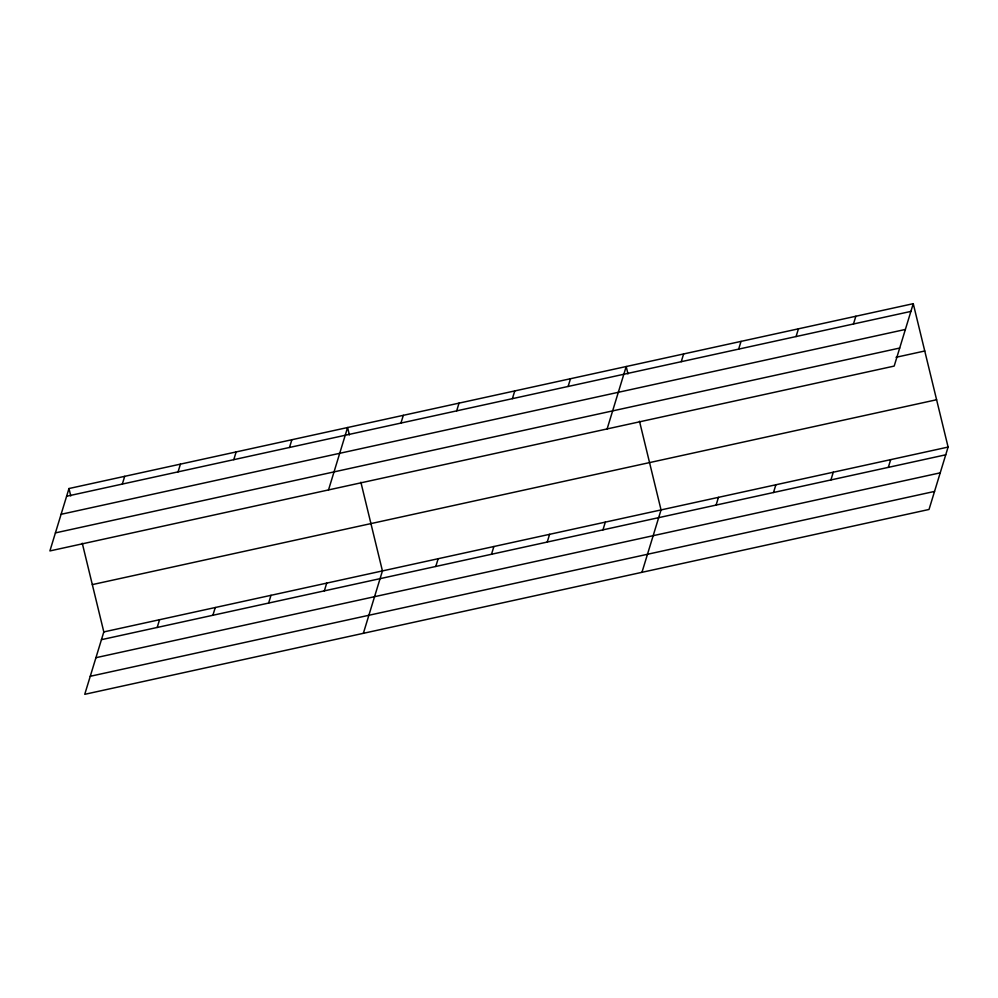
<?xml version="1.0" encoding="UTF-8"?>
<svg xmlns="http://www.w3.org/2000/svg" width="998" height="998" viewBox="0 0 998 998"><rect width="100%" height="100%" fill="white"/><g stroke="black" fill="none" stroke-linecap="round" stroke-linejoin="round"><path stroke-width="1.5" d="M68.974 488.533L49.9 550.933L894.183 366.079L913.257 303.679L68.974 488.533L70.771 495.931M122.33 484.067L124.7 476.333M82.273 543.236L103.817 631.921L84.743 694.321L929.026 509.467L948.1 447.067L913.257 303.679M178.056 471.867L180.426 464.132M157.185 627.468L159.543 619.721M233.782 459.666L236.139 451.932M212.898 615.267L215.269 607.52M289.495 447.466L291.865 439.731M268.624 603.066L270.994 595.319M328.517 489.931L347.591 427.531L349.387 434.928M324.35 590.866L326.708 583.119M400.947 423.065L403.317 415.33M363.359 633.318L382.434 570.918L360.877 482.234M456.672 410.864L459.03 403.13M435.789 566.465L438.159 558.718M512.386 398.664L514.756 390.929M491.515 554.264L493.873 546.517M568.111 386.463L570.482 378.729M547.241 542.064L549.599 534.317M607.121 428.928L626.195 366.528L627.991 373.926M602.954 529.863L605.324 522.116M681.247 361.688L683.605 353.953M641.964 572.316L661.05 509.916L639.493 421.231M738.657 349.125L741.027 341.391M716.09 505.088L718.46 497.353M796.067 336.551L798.437 328.816M773.5 492.513L775.87 484.779M853.477 323.988L855.847 316.241M830.91 479.951L833.28 472.216M888.32 467.376L890.69 459.641M66.617 496.268L910.887 311.413M61.103 514.307L905.373 329.452M55.414 532.895L899.697 348.04M896.054 357.284L924.759 350.997M92.327 584.603L936.598 399.749M103.817 631.921L948.1 447.067M101.459 639.668L945.73 454.801M95.945 657.694L940.216 472.84M90.257 676.282L934.54 491.428"/></g></svg>
